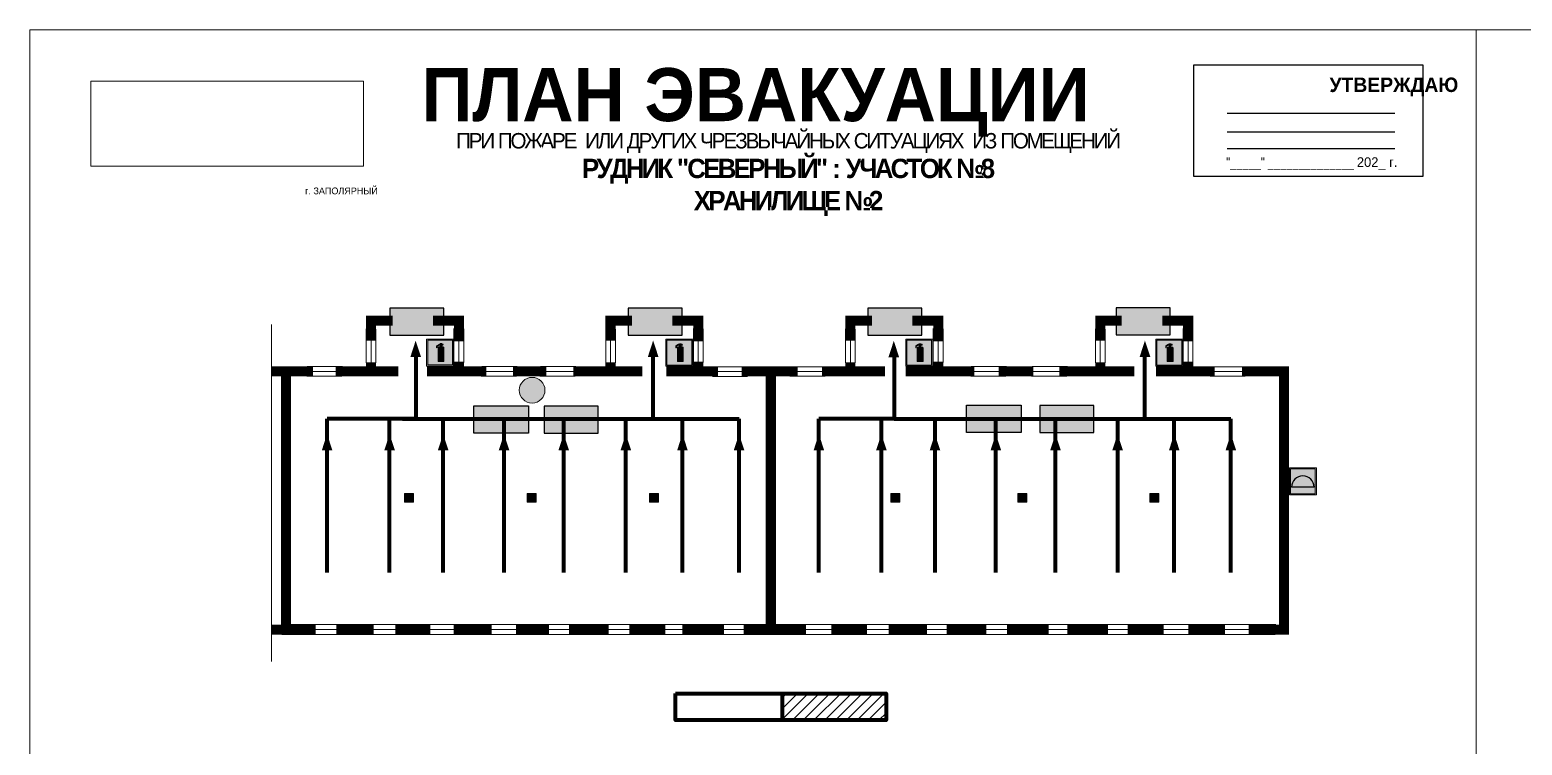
# Model space of a CAD drawing. Header units: millimetres. Extents: x 13114 to 67229, y 22859 to 38520.
# Drawn here: x 17118 to 17737, y 36443 to 36739 of the extents above; entities that cross this region are included whole.
import ezdxf

# ---------------------------------------------------------------- set-up
doc = ezdxf.new("R2010")
doc.units = ezdxf.units.MM
doc.layers.add('План_Штампы', color=7, linetype='Continuous')
doc.styles.add('обычный', font='arial.ttf')
picture_1 = doc.add_image_def('image1.jpg', size_in_pixel=(337, 105))

# ---------------------------------------------------------------- blocks, each defined once
blk = doc.blocks.new('A$C7B4425F7')
at = {"true_color": 0xffffff}
blk.add_hatch(color=7, dxfattribs=at).paths.add_polyline_path([(0, 0), (-16, 0), (-16, -8), (0, -8)])
h = blk.add_hatch(color=126)
h.paths.add_polyline_path([(-0.2, -0.2), (-15.8, -0.2), (-15.8, -7.8), (-0.2, -7.8)])
h.paths.add_polyline_path([(-11.76, -2.03), (-11.76, -3.66), (-11.17, -3.66, -0.568275), (-11.17, -6.18), (-12.58, -6.18), (-12.58, -2.03)], flags=16)
h.paths.add_polyline_path([(-13.33, -4.12, -0.495768), (-13.59, -6.18), (-15.03, -6.18), (-15.03, -2.03), (-13.59, -2.03, -0.487973)], flags=16)
h.paths.add_polyline_path([(-10.25, -2.03), (-9.48, -2.03), (-9.48, -6.18), (-10.25, -6.18)], flags=16)
h.paths.add_polyline_path([(-13.84, -3.69), (-14.24, -3.69), (-14.24, -3.03), (-13.9, -3.03, -0.692621)], flags=0)
h.paths.add_polyline_path([(-9.15, -2.03), (-8.4, -2.03), (-8.04, -3.07), (-7.68, -2.03), (-6.93, -2.03), (-7.64, -4.1), (-6.93, -6.18), (-7.68, -6.18), (-8.04, -5.14), (-8.4, -6.18), (-9.15, -6.18), (-8.44, -4.1)], flags=16)
h.paths.add_polyline_path([(-11.76, -4.46), (-11.42, -4.46, -0.692621), (-11.36, -5.12), (-11.76, -5.12)], flags=0)
h.paths.add_polyline_path([(-13.9, -5.2), (-14.24, -5.2), (-14.24, -4.55), (-13.84, -4.55, -0.708038)], flags=0)
edge = h.paths.add_edge_path(flags=16)
edge.add_ellipse((-5.51, -4.08), major_axis=(0, 2.05), ratio=0.586184, start_angle=0, end_angle=360)
edge = h.paths.add_edge_path(flags=0)
edge.add_ellipse((-5.51, -4.08), major_axis=(0, 1.14), ratio=0.454828, start_angle=0, end_angle=360)
h.paths.add_polyline_path([(-4.13, -4.96, 0.377264), (-3.48, -4.52, 0.0555), (-3.16, -2.03), (-1.66, -2.03), (-1.66, -4.96), (-0.96, -4.96), (-0.96, -7.01), (-1.75, -7.01), (-1.75, -6.18), (-3.3, -6.18), (-3.3, -7.02), (-4.13, -7.02)], flags=16)
h.paths.add_polyline_path([(-2.73, -2.91), (-2.28, -2.91), (-2.28, -4.96), (-3.05, -4.96, 0.079136)], flags=0)
at = {"color": 126}
blk.add_lwpolyline([(-16, -8), (0, -8), (0, 0), (-16, 0)], close=True, dxfattribs=at)
blk = doc.blocks.new('A$C32E8229D')
at = {"true_color": 0xffffff}
blk.add_hatch(color=7, dxfattribs=at).paths.add_polyline_path([(0, 0), (0, -8), (16, -8), (16, 0)])
h = blk.add_hatch(color=126)
h.paths.add_polyline_path([(0.2, -0.2), (15.8, -0.2), (15.8, -7.8), (0.2, -7.8)])
h.paths.add_polyline_path([(13.49, -2.05), (12.08, -2.05), (11.37, -2.63, 0.162397), (11.29, -2.84), (11.29, -3.63), (10.35, -3.63), (10.35, -4.05), (11.68, -4.05), (11.68, -3.48), (12.26, -4.28), (11.29, -5.1), (11.29, -6.78), (11.85, -6.78), (11.85, -5.44), (12.8, -4.64), (12.8, -5.94), (14.46, -5.94), (14.46, -5.39), (13.45, -5.39), (13.45, -3.97), (12.46, -2.59), (13.15, -2.59), (13.69, -3.34), (14.18, -3)], flags=16)
h.paths.add_polyline_path([(10.74, -1.82, 1), (11.8, -1.82, 1)], flags=16)
h.paths.add_polyline_path([(9.39, -3.59), (5.99, -3.59), (6.56, -3.03), (5.91, -3.03), (5.1, -3.83), (5.91, -4.64), (6.56, -4.64), (5.99, -4.09), (9.39, -4.09)], flags=16)
h.paths.add_polyline_path([(4.29, -1.08), (1.72, -1.08), (1.72, -6.6), (4.29, -6.6)], flags=16)
at = {"color": 126}
blk.add_lwpolyline([(16, -8), (0, -8), (0, 0), (16, 0)], close=True, dxfattribs=at)
blk = doc.blocks.new('A$C7B8C2D5B')
at = {"lineweight": 0}
h = blk.add_hatch(color=5, dxfattribs=at)
h.dxf.hatch_style = 1
h.paths.add_polyline_path([(1.4, -3.02, 1), (-2.11, -3.02, 1)])
at = {"color": 5, "lineweight": 0}
blk.add_circle((-0.36, -3.02), 1.75, dxfattribs=at)
blk = doc.blocks.new('A$C3AD82952')
at = {"true_color": 0xf5f5ff}
h = blk.add_hatch(color=7, dxfattribs=at)
h.dxf.hatch_style = 1
h.paths.add_polyline_path([(8.21, 8.73, 0.414214), (7.89, 9.05), (7.22, 9.05), (7.22, 9.92), (7.59, 9.92, 1), (7.57, 10.36), (7.22, 10.36), (7.22, 10.6), (6.43, 10.6), (6.43, 10.36), (6.01, 10.36), (4.74, 9.59), (4.74, 8.69), (4.98, 8.73), (4.98, 9.26), (6.12, 9.91), (6.43, 9.91), (6.43, 9.05), (5.76, 9.05, 0.414214), (5.44, 8.73), (5.44, 2.2), (8.21, 2.2)], flags=0)
h.paths.add_polyline_path([(12.8, 12.8), (0, 12.8), (0, 0), (12.8, 0)])
h.paths.add_polyline_path([(0.51, 12.29), (12.29, 12.29), (12.29, 0.51), (0.51, 0.51)], flags=16)
h.paths.add_polyline_path([(4.74, 9.59), (6.01, 10.36), (6.43, 10.36), (6.43, 10.6), (7.22, 10.6), (7.22, 10.36), (7.59, 10.36, -0.94586), (7.59, 9.92), (7.22, 9.92), (7.22, 9.05), (7.89, 9.05, -0.414214), (8.21, 8.73), (8.21, 2.2), (5.44, 2.2), (5.44, 8.73, -0.414214), (5.76, 9.05), (6.43, 9.05), (6.43, 9.91), (6.12, 9.91), (4.98, 9.26), (4.98, 8.73), (4.74, 8.69)], flags=0)
h = blk.add_hatch(color=242)
h.dxf.hatch_style = 1
h.paths.add_polyline_path([(12.29, 12.29), (0.51, 12.29), (0.51, 0.51), (12.29, 0.51)])
h.paths.add_polyline_path([(4.74, 8.69), (4.74, 9.59), (6.01, 10.36), (6.43, 10.36), (6.43, 10.6), (7.22, 10.6), (7.22, 10.36), (7.59, 10.36, -0.94586), (7.59, 9.92), (7.22, 9.92), (7.22, 9.05), (7.89, 9.05, -0.414214), (8.21, 8.73), (8.21, 2.2), (5.44, 2.2), (5.44, 8.73, -0.414214), (5.76, 9.05), (6.43, 9.05), (6.43, 9.91), (6.12, 9.91), (4.98, 9.26), (4.98, 8.73)], flags=16)
h = blk.add_hatch(color=7, dxfattribs=at)
h.dxf.hatch_style = 1
h.paths.add_polyline_path([(8.21, 8.73, 0.414214), (7.89, 9.05), (7.22, 9.05), (7.22, 9.92), (7.59, 9.92, 1), (7.57, 10.36), (7.22, 10.36), (7.22, 10.6), (6.43, 10.6), (6.43, 10.36), (6.01, 10.36), (4.74, 9.59), (4.74, 8.69), (4.98, 8.73), (4.98, 9.26), (6.12, 9.91), (6.43, 9.91), (6.43, 9.05), (5.76, 9.05, 0.414214), (5.44, 8.73), (5.44, 2.2), (8.21, 2.2)])
at = {"color": 242, "lineweight": 5}
for p, q in [((0, 0), (0, 12.8)), ((0, 12.8), (12.8, 12.8)), ((6.01, 10.36), (4.74, 9.59)), ((4.74, 9.59), (4.74, 8.69)), ((4.74, 8.69), (4.98, 8.73)), ((4.98, 9.26), (6.12, 9.91)), ((4.98, 8.73), (4.98, 9.26)), ((5.44, 2.2), (5.44, 8.73)), ((5.76, 9.05), (6.43, 9.05)), ((6.01, 10.36), (6.43, 10.36)), ((6.12, 9.91), (6.43, 9.91)), ((7.22, 10.6), (6.43, 10.6)), ((6.43, 10.6), (6.43, 10.36)), ((6.43, 9.91), (6.43, 9.05)), ((7.22, 10.36), (7.22, 10.6)), ((7.59, 10.36), (7.22, 10.36)), ((7.22, 9.05), (7.22, 9.92)), ((7.59, 9.92), (7.22, 9.92)), ((7.89, 9.05), (7.22, 9.05)), ((8.21, 2.2), (8.21, 8.73)), ((12.8, 0), (12.8, 12.8)), ((0, 0), (12.8, 0)), ((5.44, 2.2), (8.21, 2.2))]:
    blk.add_line(p, q, dxfattribs=at)
blk.add_lwpolyline([(0.51, 12.29), (12.29, 12.29), (12.29, 0.51), (0.51, 0.51)], close=True, dxfattribs=at)
for centre, radius, start, end in [((5.76, 8.73), 0.32, 90, 180), ((7.58, 10.14), 0.223, 273.18746, 86.81254), ((7.89, 8.73), 0.32, 0, 90)]:
    blk.add_arc(centre, radius, start, end, dxfattribs=at)
blk = doc.blocks.new('A$C1E1F2D43')
at = {"true_color": 0xffffff}
blk.add_hatch(color=7, dxfattribs=at).paths.add_polyline_path([(8, 0), (0, 0), (0, -8), (8, -8)])
h = blk.add_hatch(color=242)
h.paths.add_polyline_path([(0.32, -0.32), (0.32, -7.68), (7.68, -7.68), (7.68, -0.32)])
h.paths.add_polyline_path([(7.35, -5.71), (0.65, -5.71, -1)], flags=16)
at = {"color": 242, "lineweight": 5}
for p, q in [((0, 0), (8, 0)), ((0, -8), (0, 0)), ((0, 0), (8, 0)), ((8, -8), (8, 0)), ((0, -8), (8, -8))]:
    blk.add_line(p, q, dxfattribs=at)
at = {"color": 242}
blk.add_line((7.35, -5.71), (0.65, -5.71), dxfattribs=at)
at = {"color": 242, "lineweight": 5}
blk.add_lwpolyline([(0.32, -0.32), (7.68, -0.32), (7.68, -7.68), (0.32, -7.68)], close=True, dxfattribs=at)
at = {"color": 242}
blk.add_arc((4, -5.71), 3.35, 0, 180, dxfattribs=at)

msp = doc.modelspace()

# ---------------------------------------------------------------- hatches: boundary and pattern name
at = {"lineweight": 0}
h = msp.add_hatch(color=256, dxfattribs=at)
h.dxf.hatch_style = 1
h.paths.add_polyline_path([(17277.22, 36543.57), (17277.22, 36547.07), (17273.47, 36547.07), (17273.47, 36543.57)])
h = msp.add_hatch(color=256, dxfattribs=at)
h.dxf.hatch_style = 1
h.paths.add_polyline_path([(17328.09, 36543.57), (17328.09, 36547.07), (17324.34, 36547.07), (17324.34, 36543.57)])
h = msp.add_hatch(color=256, dxfattribs=at)
h.dxf.hatch_style = 1
h.paths.add_polyline_path([(17378.92, 36543.57), (17378.92, 36547.07), (17375.18, 36547.07), (17375.18, 36543.57)])
h = msp.add_hatch(color=256, dxfattribs=at)
h.dxf.hatch_style = 1
h.paths.add_polyline_path([(17478.96, 36543.57), (17478.96, 36547.07), (17475.21, 36547.07), (17475.21, 36543.57)])
h = msp.add_hatch(color=256, dxfattribs=at)
h.dxf.hatch_style = 1
h.paths.add_polyline_path([(17531.63, 36543.57), (17531.63, 36547.07), (17527.88, 36547.07), (17527.88, 36543.57)])
h = msp.add_hatch(color=256, dxfattribs=at)
h.dxf.hatch_style = 1
h.paths.add_polyline_path([(17586.44, 36543.57), (17586.44, 36547.07), (17582.69, 36547.07), (17582.69, 36543.57)])
h = msp.add_hatch()
h.set_pattern_fill('ANSI31', color=256)
h.set_pattern_definition([(45, (-12491.1225, 24896.7078), (-2.24506403, 2.24506403), [])])
h.paths.add_polyline_path([(17430.36, 36464.17), (17430.36, 36453.1), (17473.33, 36453.1), (17473.33, 36464.17)])

# ---------------------------------------------------------------- linework, layer by layer
at = {"color": 5, "lineweight": 0}
for points in [[(17118.06, 36344.27), (17718.06, 36344.27), (17718.06, 36739.27), (17118.06, 36739.27)], [(17718.06, 36344.27), (18318.06, 36344.27), (18318.06, 36739.27), (17718.06, 36739.27)]]:
    msp.add_lwpolyline(points, close=True, dxfattribs=at)
msp.add_lwpolyline([(17601, 36724.76), (17696, 36724.76), (17696, 36678.55), (17601, 36678.55)], close=True)
for points in [[(17614.75, 36704.71), (17684.28, 36704.71)], [(17614.75, 36696.95), (17684.28, 36696.95)], [(17614.75, 36690.16), (17684.28, 36690.16)]]:
    msp.add_lwpolyline(points)
at = {"lineweight": 100, "const_width": 4.2}
for points in [[(17259.62, 36610.39), (17259.62, 36618.72), (17268.54, 36618.72)], [(17285.29, 36618.72), (17296.07, 36618.72), (17296.07, 36610.2)], [(17358.96, 36610.39), (17358.96, 36618.72), (17367.88, 36618.72)], [(17384.64, 36618.72), (17395.41, 36618.72), (17395.41, 36610.2)], [(17458.46, 36610.39), (17458.46, 36618.72), (17467.38, 36618.72)], [(17484.14, 36618.72), (17494.91, 36618.72), (17494.91, 36610.2)], [(17562.14, 36610.39), (17562.14, 36618.72), (17571.07, 36618.72)], [(17587.82, 36618.72), (17598.59, 36618.72), (17598.59, 36610.2)], [(17259.62, 36597.7), (17259.62, 36601.53)], [(17296.07, 36601.73), (17296.07, 36597.7)], [(17358.96, 36597.7), (17358.96, 36601.53)], [(17395.41, 36601.73), (17395.41, 36597.7)], [(17458.46, 36597.7), (17458.46, 36601.53)], [(17494.91, 36601.73), (17494.91, 36597.7)], [(17562.14, 36597.7), (17562.14, 36601.53)], [(17598.59, 36601.73), (17598.59, 36597.7)], [(17235.47, 36597.7), (17218.39, 36597.7)], [(17270.94, 36597.7), (17244.97, 36597.7)], [(17307.37, 36597.7), (17282.79, 36597.7)], [(17332.39, 36597.7), (17318.45, 36597.7)], [(17372.17, 36597.7), (17343.48, 36597.7)], [(17403.53, 36597.7), (17382.04, 36597.7)], [(17436.55, 36597.7), (17413.37, 36597.7)], [(17472.78, 36597.7), (17446.7, 36597.7)], [(17509.88, 36597.7), (17481.38, 36597.7)], [(17534.32, 36597.7), (17520.04, 36597.7)], [(17576.31, 36597.7), (17545.12, 36597.7)], [(17609.56, 36597.7), (17585.24, 36597.7)], [(17623.76, 36490.69), (17638.36, 36490.69), (17638.36, 36597.7), (17620.99, 36597.7)], [(17218.39, 36490.69), (17236.61, 36490.69)], [(17245.27, 36490.69), (17260.73, 36490.69)], [(17269.7, 36490.69), (17284.23, 36490.69)], [(17293.82, 36490.69), (17309.59, 36490.69)], [(17319.8, 36490.69), (17333.41, 36490.69)], [(17341.76, 36490.69), (17358.23, 36490.69)], [(17366.74, 36490.69), (17381.65, 36490.69)], [(17388.81, 36490.69), (17406.04, 36490.69)], [(17414.17, 36490.69), (17440.11, 36490.69)], [(17450.59, 36490.69), (17465.36, 36490.69)], [(17474.29, 36490.69), (17490.22, 36490.69)], [(17498.37, 36490.69), (17514.88, 36490.69)], [(17523.43, 36490.69), (17540.72, 36490.69)], [(17548.49, 36490.69), (17565.38, 36490.69)], [(17573.54, 36490.69), (17588.5, 36490.69)], [(17598.6, 36490.69), (17613.84, 36490.69)]]:
    msp.add_lwpolyline(points, dxfattribs=at)
at = {"lineweight": 0}
for points in [[(17218.28, 36477.46), (17218.28, 36617.1)], [(17257.61, 36601.33), (17257.61, 36615.34)], [(17259.62, 36601.53), (17259.62, 36615.54)], [(17261.65, 36601.25), (17261.65, 36615.27)], [(17294.02, 36601.48), (17294.02, 36615.5)], [(17296.03, 36601.69), (17296.03, 36615.7)], [(17298.07, 36601.41), (17298.07, 36615.42)], [(17356.95, 36601.33), (17356.95, 36615.34)], [(17358.96, 36601.53), (17358.96, 36615.54)], [(17360.99, 36601.25), (17360.99, 36615.27)], [(17393.36, 36601.48), (17393.36, 36615.5)], [(17395.37, 36601.69), (17395.37, 36615.7)], [(17397.41, 36601.41), (17397.41, 36615.42)], [(17456.45, 36601.33), (17456.45, 36615.34)], [(17458.46, 36601.53), (17458.46, 36615.54)], [(17460.5, 36601.25), (17460.5, 36615.27)], [(17492.87, 36601.48), (17492.87, 36615.5)], [(17494.87, 36601.69), (17494.87, 36615.7)], [(17496.91, 36601.41), (17496.91, 36615.42)], [(17560.14, 36601.33), (17560.14, 36615.34)], [(17562.14, 36601.53), (17562.14, 36615.54)], [(17564.18, 36601.25), (17564.18, 36615.27)], [(17596.55, 36601.48), (17596.55, 36615.5)], [(17598.56, 36601.69), (17598.56, 36615.7)], [(17600.59, 36601.41), (17600.59, 36615.42)], [(17232.92, 36595.75), (17247.54, 36595.75)], [(17233.16, 36599.68), (17247.78, 36599.68)], [(17233.35, 36597.7), (17247.97, 36597.7)], [(17305.35, 36595.75), (17319.96, 36595.75)], [(17305.59, 36599.68), (17320.2, 36599.68)], [(17305.78, 36597.7), (17320.39, 36597.7)], [(17329.69, 36595.75), (17344.31, 36595.75)], [(17329.93, 36599.68), (17344.55, 36599.68)], [(17330.12, 36597.7), (17344.73, 36597.7)], [(17401.22, 36595.66), (17415.84, 36595.66)], [(17401.47, 36599.59), (17416.08, 36599.59)], [(17401.65, 36597.61), (17416.27, 36597.61)], [(17433.33, 36595.73), (17447.95, 36595.73)], [(17433.57, 36599.66), (17448.19, 36599.66)], [(17433.76, 36597.67), (17448.38, 36597.67)], [(17508.37, 36595.75), (17522.99, 36595.75)], [(17508.61, 36599.68), (17523.23, 36599.68)], [(17508.8, 36597.7), (17523.42, 36597.7)], [(17533.63, 36595.78), (17548.24, 36595.78)], [(17533.87, 36599.71), (17548.48, 36599.71)], [(17534.05, 36597.72), (17548.67, 36597.72)], [(17607.66, 36595.69), (17622.27, 36595.69)], [(17607.9, 36599.62), (17622.51, 36599.62)], [(17608.08, 36597.64), (17622.7, 36597.64)], [(17222.35, 36490.69), (17635.14, 36490.69)], [(17222.43, 36492.76), (17634.93, 36492.76)], [(17222.65, 36488.73), (17634.7, 36488.73)]]:
    msp.add_lwpolyline(points, dxfattribs=at)
at = {"color": 126, "lineweight": 100, "true_color": 0x008754}
for points in [[(17278.14, 36604), (17278.14, 36577.99), (17241.4, 36577.99)], [(17376.58, 36577.99), (17376.58, 36604)], [(17476.62, 36604), (17476.62, 36577.99), (17445.42, 36577.99)], [(17580.61, 36577.99), (17580.61, 36604)], [(17241.4, 36514.43), (17241.4, 36577.99)], [(17267.33, 36514.43), (17267.33, 36577.99)], [(17272.59, 36577.99), (17412.31, 36577.99)], [(17289.55, 36514.43), (17289.55, 36577.99)], [(17314.81, 36514.43), (17314.81, 36577.99)], [(17339.57, 36514.43), (17339.57, 36577.99)], [(17365.33, 36514.43), (17365.33, 36577.99)], [(17388.82, 36514.43), (17388.82, 36577.99)], [(17412.31, 36514.43), (17412.31, 36577.99)], [(17445.42, 36514.43), (17445.42, 36577.99)], [(17471.35, 36514.43), (17471.35, 36577.99)], [(17476.62, 36577.99), (17616.33, 36577.99)], [(17493.58, 36514.43), (17493.58, 36577.99)], [(17518.84, 36514.43), (17518.84, 36577.99)], [(17543.59, 36514.43), (17543.59, 36577.99)], [(17569.35, 36514.43), (17569.35, 36577.99)], [(17592.84, 36514.43), (17592.84, 36577.99)], [(17616.33, 36514.43), (17616.33, 36577.99)]]:
    msp.add_lwpolyline(points, dxfattribs=at)
at = {"lineweight": 0, "const_width": 4.2}
for points in [[(17224.29, 36490.69), (17224.29, 36597.7)], [(17425.45, 36490.69), (17425.45, 36597.7)]]:
    msp.add_lwpolyline(points, dxfattribs=at)
at = {"lineweight": 0}
for points in [[(17273.47, 36543.57), (17277.22, 36543.57), (17277.22, 36547.07), (17273.47, 36547.07)], [(17324.34, 36543.57), (17328.09, 36543.57), (17328.09, 36547.07), (17324.34, 36547.07)], [(17375.18, 36543.57), (17378.92, 36543.57), (17378.92, 36547.07), (17375.18, 36547.07)], [(17475.21, 36543.57), (17478.96, 36543.57), (17478.96, 36547.07), (17475.21, 36547.07)], [(17527.88, 36543.57), (17531.63, 36543.57), (17531.63, 36547.07), (17527.88, 36547.07)], [(17582.69, 36543.57), (17586.44, 36543.57), (17586.44, 36547.07), (17582.69, 36547.07)]]:
    msp.add_lwpolyline(points, close=True, dxfattribs=at)
at = {"lineweight": 100}
msp.add_lwpolyline([(17385.89, 36464.17), (17473.33, 36464.17), (17473.33, 36453.1), (17385.89, 36453.1)], close=True, dxfattribs=at)
msp.add_lwpolyline([(17430.36, 36453.1), (17430.36, 36464.17)], dxfattribs=at)
at = {"layer": 'План_Штампы', "color": 126, "true_color": 0x008754}
for points in [[(17280.34, 36603.67), (17275.92, 36603.68), (17278.11, 36610.47)], [(17378.86, 36603.72), (17374.44, 36603.73), (17376.63, 36610.51)], [(17478.69, 36603.59), (17474.27, 36603.6), (17476.47, 36610.38)], [(17582.89, 36603.72), (17578.47, 36603.73), (17580.66, 36610.51)], [(17243.59, 36564.95), (17239.17, 36564.96), (17241.36, 36571.74)], [(17269.52, 36564.95), (17265.09, 36564.96), (17267.29, 36571.74)], [(17291.74, 36564.95), (17287.32, 36564.96), (17289.51, 36571.74)], [(17317, 36564.95), (17312.58, 36564.96), (17314.77, 36571.74)], [(17341.76, 36564.95), (17337.34, 36564.96), (17339.53, 36571.74)], [(17367.52, 36564.95), (17363.1, 36564.96), (17365.29, 36571.74)], [(17391.01, 36564.95), (17386.59, 36564.96), (17388.78, 36571.74)], [(17414.5, 36564.95), (17410.08, 36564.96), (17412.27, 36571.74)], [(17447.61, 36564.95), (17443.19, 36564.96), (17445.38, 36571.74)], [(17473.54, 36564.95), (17469.12, 36564.96), (17471.31, 36571.74)], [(17495.77, 36564.95), (17491.35, 36564.96), (17493.54, 36571.74)], [(17521.03, 36564.95), (17516.61, 36564.96), (17518.8, 36571.74)], [(17545.78, 36564.95), (17541.36, 36564.96), (17543.55, 36571.74)], [(17571.54, 36564.95), (17567.12, 36564.96), (17569.31, 36571.74)], [(17595.03, 36564.95), (17590.61, 36564.96), (17592.8, 36571.74)], [(17618.53, 36564.95), (17614.1, 36564.96), (17616.3, 36571.74)]]:
    msp.add_solid(points, dxfattribs=at)

# ---------------------------------------------------------------- block references
for name, p, xscale, yscale, zscale in [('A$C3AD82952', (17282.68, 36599.94), 0.875, 0.875, 0.875), ('A$C3AD82952', (17381.93, 36599.91), 0.875, 0.875, 0.875), ('A$C3AD82952', (17481.43, 36599.89), 0.875, 0.875, 0.875), ('A$C3AD82952', (17585.15, 36599.88), 0.875, 0.875, 0.875), ('A$C7B8C2D5B', (17327.52, 36599.12), 3.048387094587087, 3.048387094587087, 3.048387094587087)]:
    msp.add_blockref(name, p, dxfattribs=dict(xscale=xscale, yscale=yscale, zscale=zscale))
at = {"color": 1, "xscale": 1.4, "yscale": 1.4, "zscale": 1.4}
msp.add_blockref('A$C1E1F2D43', (17640.59, 36557.75), dxfattribs=at)
at = {"layer": 'План_Штампы', "xscale": 1.4, "yscale": 1.4, "zscale": 1.4}
for p in [(17289.75, 36623.92), (17388.7, 36623.87), (17488.05, 36623.98), (17591.18, 36624.05)]:
    msp.add_blockref('A$C7B4425F7', p, dxfattribs=at)
at = {"layer": 'План_Штампы', "color": 126, "true_color": 0x008754, "xscale": 1.4175152427744, "yscale": 1.4175152427744, "zscale": 1.4175152427744, "rotation": 359.9978653237145}
for p in [(17302.28, 36583.39), (17506.59, 36583.68)]:
    msp.add_blockref('A$C32E8229D', p, dxfattribs=at)
at = {"layer": 'План_Штампы', "color": 126, "true_color": 0x008754, "xscale": -1.4, "yscale": 1.4, "zscale": 1.4}
for p in [(17353.85, 36583.25), (17559.49, 36583.54)]:
    msp.add_blockref('A$C32E8229D', p, dxfattribs=at)

# ---------------------------------------------------------------- texts
at = {"lineweight": 0, "style": 'обычный'}
for s, insert, char_height, width, attachment_point in [('{\\fProxima Nova Rg|b1|i0|c204|p2;ПЛАН ЭВАКУАЦИИ}', (17280.56, 36723.42), 22, 493.8901, 1), ('\\pi-18,l18,t18;{\\fProxima Nova Rg|b1|i0|c204|p2;УТВЕРЖДАЮ\\H1.1997x; }', (17683.94, 36715.64), 6, 126.6484, 5), ('{\\fArial Narrow|b0|i0|c204|p34;"_____" ______________ \\fProxima Nova Rg|b0|i0|c204|p2;202_ г. }', (17649.9, 36683.88), 4, 78.6503, 5), ('\\pi-8.4,l8.4,t8.4;{\\fProxima Nova Rg|b0|i0|c204|p2;г. ЗАПОЛЯРНЫЙ\\H1.6404x; }', (17247.34, 36672.51), 2.8, 126.6484, 5)]:
    msp.add_mtext(s, dxfattribs=dict(at, insert=insert, char_height=char_height, width=width, attachment_point=attachment_point))
at = {"color": 0, "lineweight": 0, "insert": (17432.36, 36690.02), "char_height": 8, "width": 449.2158, "attachment_point": 5, "style": 'обычный'}
msp.add_mtext('{\\fArial Black|b1|i0|c204|p34;\\H2x;\\T0.85;  \\fArial Narrow|b0|i0|c204|p34;\\H0.8x;\\W0.9;\\P\\fProxima Nova Rg|b0|i0|c204|p2;\\H0.5x;\\W1;\\C256;ПРИ ПОЖАРЕ  ИЛИ ДРУГИХ ЧРЕЗВЫЧАЙНЫХ СИТУАЦИЯХ  ИЗ ПОМЕЩЕНИЙ \\fProxima Nova Rg|b1|i0|c204|p2;\\H1.25x;\\PРУДНИК "СЕВЕРНЫЙ" : УЧАСТОК №8\\PХРАНИЛИЩЕ №2}', dxfattribs=at)

# ---------------------------------------------------------------- pictures from other files: only their frames are drawn
at = {"color": 7, "lineweight": 0, "true_color": 0xf5f5ff}
image = msp.add_image(picture_1, insert=(17143.42, 36682.81), size_in_units=(113.11, 35.24), dxfattribs=at)
image.dxf.flags = 7

doc.saveas('drawing.dxf')
